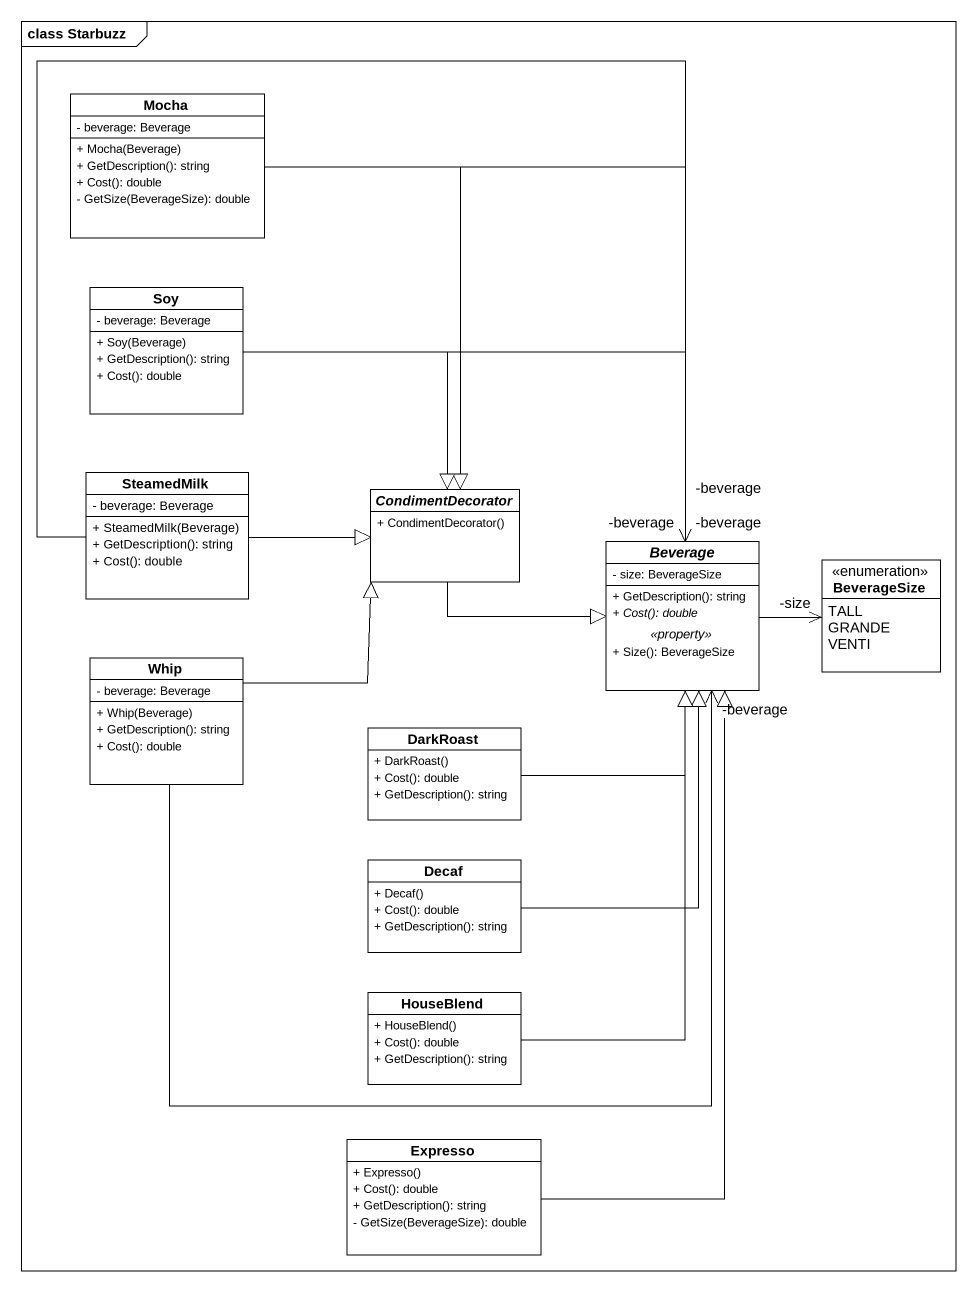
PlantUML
@startuml
mainframe class Starbuzz
hide circle
hide empty members
skinparam classAttributeIconSize 0
class Mocha {
  - beverage: Beverage
  + Mocha(Beverage)
  + GetDescription(): string
  + Cost(): double
  - GetSize(BeverageSize): double
}
class Soy {
  - beverage: Beverage
  + Soy(Beverage)
  + GetDescription(): string
  + Cost(): double
}
class SteamedMilk {
  - beverage: Beverage
  + SteamedMilk(Beverage)
  + GetDescription(): string
  + Cost(): double
}
abstract class CondimentDecorator {
  + CondimentDecorator()
}
abstract class Beverage {
  - size: BeverageSize
  --
  + GetDescription(): string
  {abstract} + Cost(): double
  .. <<property>> ..
  + Size(): BeverageSize
}
enum BeverageSize {
  TALL
  GRANDE
  VENTI
}
class Whip {
  - beverage: Beverage
  + Whip(Beverage)
  + GetDescription(): string
  + Cost(): double
}
class DarkRoast {
  + DarkRoast()
  + Cost(): double
  + GetDescription(): string
}
class Decaf {
  + Decaf()
  + Cost(): double
  + GetDescription(): string
}
class HouseBlend {
  + HouseBlend()
  + Cost(): double
  + GetDescription(): string
}
class Expresso {
  + Expresso()
  + Cost(): double
  + GetDescription(): string
  - GetSize(BeverageSize): double
}
Mocha --|> CondimentDecorator
Mocha --> "-beverage" Beverage
Soy --|> CondimentDecorator
Soy -right-> "-beverage" Beverage
SteamedMilk -right-|> CondimentDecorator
SteamedMilk -right-> "-beverage" Beverage
CondimentDecorator -right-|> Beverage
Beverage -right-> "-size" BeverageSize
Whip -up-|> CondimentDecorator
Whip -right-> "-beverage" Beverage
DarkRoast -up-|> Beverage
Decaf -up-|> Beverage
HouseBlend -up-|> Beverage
Expresso -up-|> Beverage
@enduml
